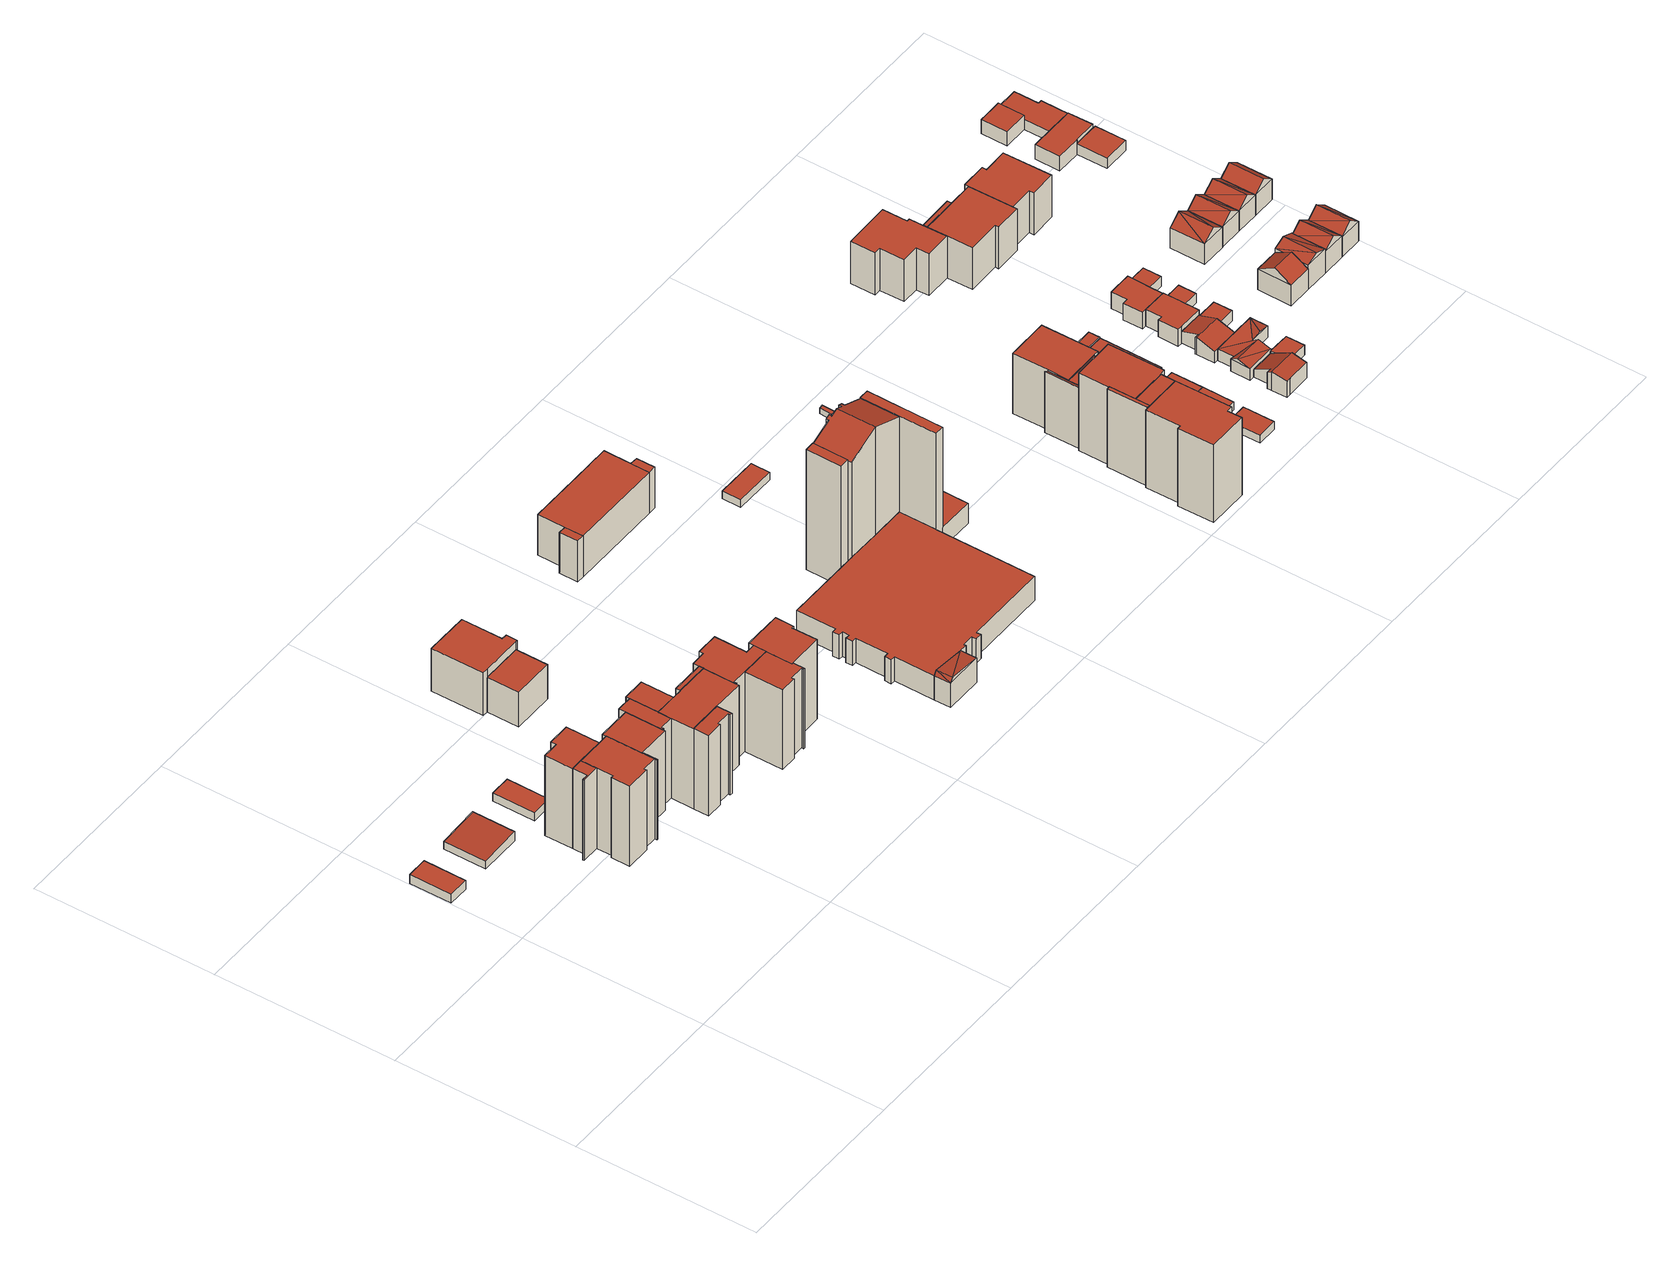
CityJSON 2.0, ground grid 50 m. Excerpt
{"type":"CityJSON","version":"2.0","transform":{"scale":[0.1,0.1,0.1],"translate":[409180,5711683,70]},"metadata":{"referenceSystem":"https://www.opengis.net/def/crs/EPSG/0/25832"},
"CityObjects":{
"building1":{"type":"Building","attributes":{"Gemeindeschluessel":"05978036","Geometrietyp2DReferenz":"3000","function":"31001_2460","roofType":"1000","measuredHeight":2.75},"geometry":[{"type":"MultiSurface","lod":"2","boundaries":[[[0,1,2,3]],[[1,4,5,2]],[[4,6,7,5]],[[6,0,3,7]],[[6,4,1,0]],[[3,2,5,7]]],"semantics":{"surfaces":[{"type":"WallSurface"},{"type":"RoofSurface"},{"type":"GroundSurface"}],"values":[0,0,0,0,1,2]}}]},
"building2":{"type":"Building","attributes":{"Gemeindeschluessel":"05978036","Geometrietyp2DReferenz":"3000","function":"31001_2460","roofType":"2100","measuredHeight":2.97},"geometry":[{"type":"MultiSurface","lod":"2","boundaries":[[[8,9,10,11]],[[9,12,13,10]],[[12,14,15,13]],[[14,8,11,15]],[[14,12,9,8]],[[11,10,13,15]]],"semantics":{"surfaces":[{"type":"WallSurface"},{"type":"RoofSurface"},{"type":"GroundSurface"}],"values":[0,0,0,0,1,2]}}]},
"building3":{"type":"Building","attributes":{"Gemeindeschluessel":"05978036","Geometrietyp2DReferenz":"3000","function":"31001_1000"},"children":["building3-1","building3-2","building3-3","building3-4"]},
"building3-1":{"type":"BuildingPart","attributes":{"roofType":"1000","measuredHeight":24.52},"parents":["building3"],"geometry":[{"type":"MultiSurface","lod":"2","boundaries":[[[16,17,18,19]],[[17,20,21,18]],[[20,22,23,21]],[[22,24,25,23]],[[26,16,19,27]],[[26,28,24,22,20,17,16]],[[19,18,21,23,25,29,27]],[[29,25,24,28]],[[27,29,28,26]]],"semantics":{"surfaces":[{"type":"WallSurface"},{"type":"RoofSurface"},{"type":"GroundSurface"},{"type":"ClosureSurface"}],"values":[0,0,0,0,0,1,2,3,3]}}]},
"building3-2":{"type":"BuildingPart","attributes":{"roofType":"1000","measuredHeight":24.54},"parents":["building3"],"geometry":[{"type":"MultiSurface","lod":"2","boundaries":[[[30,31,32,33]],[[31,34,35,32]],[[34,36,37,35]],[[36,38,39,37]],[[38,40,41,39]],[[42,43,44,45]],[[43,46,47,44]],[[46,30,33,47]],[[46,43,42,40,38,36,34,31,30]],[[33,32,35,37,39,41,45,44,47]],[[45,41,40,42]]],"semantics":{"surfaces":[{"type":"WallSurface"},{"type":"RoofSurface"},{"type":"GroundSurface"},{"type":"ClosureSurface"}],"values":[0,0,0,0,0,0,0,0,1,2,3]}}]},
"building3-3":{"type":"BuildingPart","attributes":{"roofType":"1000","measuredHeight":24.57},"parents":["building3"],"geometry":[{"type":"MultiSurface","lod":"2","boundaries":[[[48,49,50,51]],[[49,52,53,50]],[[54,55,42,45,25,24]],[[56,57,58,41,40]],[[57,59,60,58]],[[59,61,62,60]],[[61,48,51,62]],[[61,59,57,56,55,54,63,52,49,48]],[[51,50,53,29,25,45,41,58,60,62]],[[29,53,52,63,28]],[[24,28,63,54]],[[25,29,28,24]],[[40,42,55,56]],[[40,41,45,42]]],"semantics":{"surfaces":[{"type":"WallSurface"},{"type":"RoofSurface"},{"type":"GroundSurface"},{"type":"ClosureSurface"}],"values":[0,0,0,0,0,0,0,1,2,3,0,3,0,3]}}]},
"building3-4":{"type":"BuildingPart","attributes":{"roofType":"1000","measuredHeight":24.57},"parents":["building3"],"geometry":[{"type":"MultiSurface","lod":"2","boundaries":[[[64,65,66,67]],[[65,68,69,66]],[[68,70,26,27,69]],[[64,67,53,52]],[[52,63,70,68,65,64]],[[67,66,69,27,29,53]],[[28,26,70,63]],[[27,26,28,29]],[[52,53,29,28,63]]],"semantics":{"surfaces":[{"type":"WallSurface"},{"type":"RoofSurface"},{"type":"GroundSurface"},{"type":"ClosureSurface"}],"values":[0,0,0,0,1,2,0,3,3]}}]},
"building4":{"type":"Building","attributes":{"Gemeindeschluessel":"05978036","Geometrietyp2DReferenz":"3000","function":"31001_2460","roofType":"1000","measuredHeight":2.43},"geometry":[{"type":"MultiSurface","lod":"2","boundaries":[[[71,72,73,74]],[[72,75,76,73]],[[75,77,78,76]],[[77,71,74,78]],[[77,75,72,71]],[[74,73,76,78]]],"semantics":{"surfaces":[{"type":"WallSurface"},{"type":"RoofSurface"},{"type":"GroundSurface"}],"values":[0,0,0,0,1,2]}}]},
"building5":{"type":"Building","attributes":{"Gemeindeschluessel":"05978036","Geometrietyp2DReferenz":"3000","function":"31001_1000"},"children":["building5-1","building5-2","building5-3","building5-4","building5-5"]},
"building5-1":{"type":"BuildingPart","attributes":{"roofType":"1000","measuredHeight":24.48},"parents":["building5"],"geometry":[{"type":"MultiSurface","lod":"2","boundaries":[[[79,80,81,82]],[[80,83,84,81]],[[85,86,87,88]],[[89,90,91,92]],[[93,79,82,94]],[[93,90,89,95,86,85,83,80,79]],[[82,81,84,88,87,96,92,91,94]],[[88,84,83,85]],[[96,87,86,95]],[[89,92,96,95]],[[94,91,90,93]]],"semantics":{"surfaces":[{"type":"WallSurface"},{"type":"RoofSurface"},{"type":"GroundSurface"},{"type":"ClosureSurface"}],"values":[0,0,0,0,0,1,2,3,3,3,3]}}]},
"building5-2":{"type":"BuildingPart","attributes":{"roofType":"1000","measuredHeight":24.54},"parents":["building5"],"geometry":[{"type":"MultiSurface","lod":"2","boundaries":[[[97,98,99,100]],[[98,101,85,88,99]],[[102,103,104,84,83]],[[102,101,98,97,105,106,107,103]],[[104,108,109,110,100,99,88,84]],[[103,107,108,104]],[[107,106,109,108]],[[106,105,110,109]],[[105,97,100,110]],[[83,85,101,102]],[[83,84,88,85]]],"semantics":{"surfaces":[{"type":"WallSurface"},{"type":"RoofSurface"},{"type":"GroundSurface"},{"type":"ClosureSurface"}],"values":[0,0,0,1,2,0,0,0,0,0,3]}}]},
"building5-3":{"type":"BuildingPart","attributes":{"roofType":"1000","measuredHeight":24.5},"parents":["building5"],"geometry":[{"type":"MultiSurface","lod":"2","boundaries":[[[111,112,87,86]],[[111,113,114,112]],[[113,30,33,114]],[[30,46,47,33]],[[46,115,116,47]],[[115,117,118,116]],[[115,46,30,113,111,86,117]],[[118,96,87,112,114,33,47,116]],[[95,117,86]],[[86,87,96,95]],[[96,118,117,95]]],"semantics":{"surfaces":[{"type":"WallSurface"},{"type":"RoofSurface"},{"type":"GroundSurface"},{"type":"ClosureSurface"}],"values":[0,0,0,0,0,0,1,2,0,3,3]}}]},
"building5-4":{"type":"BuildingPart","attributes":{"roofType":"1000","measuredHeight":24.6},"parents":["building5"],"geometry":[{"type":"MultiSurface","lod":"2","boundaries":[[[119,120,121,91,90]],[[120,122,123,121]],[[122,124,93,94,123]],[[124,122,120,119]],[[91,121,123,94]],[[90,93,124,119]],[[90,91,94,93]]],"semantics":{"surfaces":[{"type":"WallSurface"},{"type":"RoofSurface"},{"type":"GroundSurface"},{"type":"ClosureSurface"}],"values":[0,0,0,1,2,0,3]}}]},
"building5-5":{"type":"BuildingPart","attributes":{"roofType":"1000","measuredHeight":24.48},"parents":["building5"],"geometry":[{"type":"MultiSurface","lod":"2","boundaries":[[[125,126,127,128]],[[126,89,92,127]],[[117,125,128,118]],[[117,95,89,126,125]],[[128,127,92,96,118]],[[89,95,96,92]],[[96,95,117,118]]],"semantics":{"surfaces":[{"type":"WallSurface"},{"type":"RoofSurface"},{"type":"GroundSurface"},{"type":"ClosureSurface"}],"values":[0,0,0,1,2,3,3]}}]},
"building6":{"type":"Building","attributes":{"Gemeindeschluessel":"05978036","Geometrietyp2DReferenz":"3000","function":"31001_1000"},"children":["building6-1","building6-2"]},
"building6-1":{"type":"BuildingPart","attributes":{"roofType":"1000","measuredHeight":10.69},"parents":["building6"],"geometry":[{"type":"MultiSurface","lod":"2","boundaries":[[[129,130,131,132]],[[130,133,134,131]],[[133,135,136,134]],[[135,133,130,129]],[[132,131,134,136]],[[132,136,135,129]]],"semantics":{"surfaces":[{"type":"WallSurface"},{"type":"RoofSurface"},{"type":"GroundSurface"},{"type":"ClosureSurface"}],"values":[0,0,0,1,2,3]}}]},
"building6-2":{"type":"BuildingPart","attributes":{"roofType":"1000","measuredHeight":13.15},"parents":["building6"],"geometry":[{"type":"MultiSurface","lod":"2","boundaries":[[[137,138,139,140]],[[138,141,142,139]],[[141,143,144,142]],[[143,145,129,132,144]],[[145,129,132,129]],[[146,147,148,136,135]],[[147,149,150,148]],[[149,137,140,150]],[[149,147,146,145,143,141,138,137]],[[140,139,142,144,132,136,148,150]],[[135,129,145,146]],[[135,136,132,129]]],"semantics":{"surfaces":[{"type":"WallSurface"},{"type":"RoofSurface"},{"type":"GroundSurface"},{"type":"ClosureSurface"}],"values":[0,0,0,0,0,0,0,0,1,2,0,3]}}]},
"building7":{"type":"Building","attributes":{"Gemeindeschluessel":"05978036","Geometrietyp2DReferenz":"3000","function":"31001_1000"},"children":["building7-1","building7-2","building7-3"]},
"building7-1":{"type":"BuildingPart","attributes":{"roofType":"1000","measuredHeight":24.44},"parents":["building7"],"geometry":[{"type":"MultiSurface","lod":"2","boundaries":[[[151,152,153,154]],[[152,155,156,153]],[[155,79,157,156]],[[79,158,159,157]],[[158,160,161,159]],[[160,162,163,161]],[[162,164,165,163]],[[164,166,167,165]],[[166,168,169,167]],[[168,170,171,169]],[[170,168,166,164,162,160,158,79,155,152,151,172]],[[173,154,153,156,157,159,161,163,165,167,169,171]],[[172,151,154,173]],[[173,171,170,172]]],"semantics":{"surfaces":[{"type":"WallSurface"},{"type":"RoofSurface"},{"type":"GroundSurface"},{"type":"ClosureSurface"}],"values":[0,0,0,0,0,0,0,0,0,0,1,2,3,3]}}]},
"building7-2":{"type":"BuildingPart","attributes":{"roofType":"1000","measuredHeight":24.48},"parents":["building7"],"geometry":[{"type":"MultiSurface","lod":"2","boundaries":[[[174,175,176,177]],[[175,178,179,176]],[[178,180,181,179]],[[180,182,183,181]],[[184,185,171,170]],[[184,174,177,185]],[[184,170,186,182,180,178,175,174]],[[177,176,179,181,183,187,173,171,185]],[[186,187,183,182]],[[172,186,170]],[[170,171,173,172]],[[173,187,186,172]]],"semantics":{"surfaces":[{"type":"WallSurface"},{"type":"RoofSurface"},{"type":"GroundSurface"},{"type":"ClosureSurface"}],"values":[0,0,0,0,0,0,1,2,3,0,3,3]}}]},
"building7-3":{"type":"BuildingPart","attributes":{"roofType":"1000","measuredHeight":24.44},"parents":["building7"],"geometry":[{"type":"MultiSurface","lod":"2","boundaries":[[[188,151,154,189]],[[182,190,191,183]],[[190,192,193,191]],[[192,194,195,193]],[[194,196,197,195]],[[196,198,199,197]],[[198,188,189,199]],[[198,196,194,192,190,182,186,172,151,188]],[[189,154,173,187,183,191,193,195,197,199]],[[151,172,173,154]],[[173,172,186,187]],[[183,187,186,182]]],"semantics":{"surfaces":[{"type":"WallSurface"},{"type":"RoofSurface"},{"type":"GroundSurface"},{"type":"ClosureSurface"}],"values":[0,0,0,0,0,0,0,1,2,3,3,3]}}]},
"building8":{"type":"Building","attributes":{"Gemeindeschluessel":"05978036","Geometrietyp2DReferenz":"3000","function":"31001_1000"},"children":["building8-1","building8-2","building8-3","building8-4"]},
"building8-1":{"type":"BuildingPart","attributes":{"roofType":"1000","measuredHeight":3.67},"parents":["building8"],"geometry":[{"type":"MultiSurface","lod":"2","boundaries":[[[200,201,202,203]],[[204,205,206,207]],[[205,208,209,206]],[[208,210,211,209]],[[210,212,213,211]],[[212,200,203,213]],[[212,210,208,205,204,201,200]],[[203,202,207,206,209,211,213]],[[207,202,201,204]]],"semantics":{"surfaces":[{"type":"WallSurface"},{"type":"RoofSurface"},{"type":"GroundSurface"},{"type":"ClosureSurface"}],"values":[0,0,0,0,0,0,1,2,3]}}]},
"building8-2":{"type":"BuildingPart","attributes":{"roofType":"1000","measuredHeight":12.48},"parents":["building8"],"geometry":[{"type":"MultiSurface","lod":"2","boundaries":[[[214,215,216,217]],[[215,218,219,216]],[[218,220,221,219]],[[220,218,215,214]],[[217,216,219,221]],[[217,221,220,214]]],"semantics":{"surfaces":[{"type":"WallSurface"},{"type":"RoofSurface"},{"type":"GroundSurface"},{"type":"ClosureSurface"}],"values":[0,0,0,1,2,3]}}]},
"building8-3":{"type":"BuildingPart","attributes":{"roofType":"1000","measuredHeight":12.49},"parents":["building8"],"geometry":[{"type":"MultiSurface","lod":"2","boundaries":[[[222,223,224,225]],[[226,227,228,229]],[[227,222,225,228]],[[227,226,223,222]],[[225,224,229,228]],[[229,224,223,226]]],"semantics":{"surfaces":[{"type":"WallSurface"},{"type":"RoofSurface"},{"type":"GroundSurface"},{"type":"ClosureSurface"}],"values":[0,0,0,1,2,3]}}]},
"building8-4":{"type":"BuildingPart","attributes":{"roofType":"1000","measuredHeight":12.52},"parents":["building8"],"geometry":[{"type":"MultiSurface","lod":"2","boundaries":[[[230,214,217,202,201]],[[226,229,221,220]],[[231,232,224,223]],[[231,233,234,232]],[[233,235,207,234]],[[235,204,207]],[[235,233,231,223,226,220,214,230]],[[202,217,221,229,224,232,234,207]],[[220,221,217,214]],[[223,224,229,226]],[[201,204,235,230]],[[201,202,207,204]]],"semantics":{"surfaces":[{"type":"WallSurface"},{"type":"RoofSurface"},{"type":"GroundSurface"},{"type":"ClosureSurface"}],"values":[0,0,0,0,0,0,1,2,3,3,0,3]}}]},
"building9":{"type":"Building","attributes":{"Gemeindeschluessel":"05978036","Geometrietyp2DReferenz":"3000","function":"31001_1100"},"children":["building9-1","building9-2","building9-3","building9-4","building9-5","building9-6"]},
"building9-1":{"type":"BuildingPart","attributes":{"roofType":"1000","measuredHeight":7.45},"parents":["building9"],"geometry":[{"type":"MultiSurface","lod":"2","boundaries":[[[236,237,238,239]],[[237,240,241,238]],[[240,242,243,241]],[[242,244,245,243]],[[246,247,248,249]],[[247,250,251,248]],[[250,252,253,251]],[[252,254,255,253]],[[254,256,257,255]],[[256,258,259,257]],[[258,260,261,259]],[[260,262,263,261]],[[262,264,265,263]],[[264,266,267,265]],[[266,268,269,267]],[[268,270,271,269]],[[270,272,273,271]],[[272,274,275,273]],[[276,277,278,279]],[[277,280,281,278]],[[280,282,283,281]],[[282,236,239,283]],[[282,280,277,276,284,285,274,272,270,268,266,264,262,260,258,256,254,252,250,247,246,244,242,240,237,236]],[[239,238,241,243,245,249,248,251,253,255,257,259,261,263,265,267,269,271,273,275,286,287,279,278,281,283]],[[249,245,244,246]],[[287,286,285,284]],[[286,275,274,285]],[[279,287,284,276]]],"semantics":{"surfaces":[{"type":"WallSurface"},{"type":"RoofSurface"},{"type":"GroundSurface"},{"type":"ClosureSurface"}],"values":[0,0,0,0,0,0,0,0,0,0,0,0,0,0,0,0,0,0,0,0,0,0,1,2,3,3,3,3]}}]},
"building9-2":{"type":"BuildingPart","attributes":{"roofType":"1000","measuredHeight":36.98},"parents":["building9"],"geometry":[{"type":"MultiSurface","lod":"2","boundaries":[[[288,289,290,291,292]],[[289,293,294,290]],[[293,295,296,297,294]],[[295,293,289,288]],[[291,290,294,297]],[[292,296,295,288]],[[292,291,297,296]]],"semantics":{"surfaces":[{"type":"WallSurface"},{"type":"RoofSurface"},{"type":"GroundSurface"},{"type":"ClosureSurface"}],"values":[0,0,0,1,2,0,3]}}]},
"building9-3":{"type":"BuildingPart","attributes":{"roofType":"3100","measuredHeight":8.61},"parents":["building9"],"geometry":[{"type":"MultiSurface","lod":"2","boundaries":[[[298,299,300,301]],[[299,246,249,300]],[[298,301,245,244]],[[244,302,298]],[[302,244,303]],[[246,299,303]],[[303,299,302]],[[298,302,299]],[[303,244,246]],[[301,300,249,245]],[[244,245,249,246]]],"semantics":{"surfaces":[{"type":"WallSurface"},{"type":"RoofSurface"},{"type":"GroundSurface"},{"type":"ClosureSurface"}],"values":[0,0,0,1,1,1,1,0,0,2,3]}}]},
"building9-4":{"type":"BuildingPart","attributes":{"roofType":"1000","measuredHeight":6.23},"parents":["building9"],"geometry":[{"type":"MultiSurface","lod":"2","boundaries":[[[304,305,306,307]],[[305,308,309,306]],[[308,310,311,309]],[[310,308,305,304]],[[307,306,309,311]],[[307,311,310,304]]],"semantics":{"surfaces":[{"type":"WallSurface"},{"type":"RoofSurface"},{"type":"GroundSurface"},{"type":"ClosureSurface"}],"values":[0,0,0,1,2,3]}}]},
"building9-5":{"type":"BuildingPart","attributes":{"roofType":"3100","measuredHeight":40.51},"parents":["building9"],"geometry":[{"type":"MultiSurface","lod":"2","boundaries":[[[296,312,313,297]],[[312,314,315,313]],[[314,316,317,315]],[[316,318,319,317]],[[318,320,321,319]],[[320,322,323,321]],[[322,324,325,323]],[[324,326,327,325]],[[326,328,329,327]],[[328,330,331,329]],[[332,292,291,275,274]],[[333,334,330,328,326,324,322,320]],[[320,318,316,314,312,296,292,332,333]],[[297,313,315,317,319,321,323,325,327,329,331,287,286,275,291]],[[331,330,334,284,287]],[[285,284,334,333]],[[286,287,284,285]],[[332,274,285,333]],[[286,285,274,275]],[[297,291,292,296]]],"semantics":{"surfaces":[{"type":"WallSurface"},{"type":"RoofSurface"},{"type":"GroundSurface"},{"type":"ClosureSurface"}],"values":[0,0,0,0,0,0,0,0,0,0,0,1,1,2,3,0,3,0,3,3]}}]},
"building9-6":{"type":"BuildingPart","attributes":{"roofType":"1000","measuredHeight":36.94},"parents":["building9"],"geometry":[{"type":"MultiSurface","lod":"2","boundaries":[[[335,336,276,279,311,310]],[[337,338,339,331,330]],[[338,340,304,307,339]],[[338,337,336,335,340]],[[307,311,279,287,331,339]],[[310,304,340,335]],[[310,311,307,304]],[[284,276,336,337,330,334]],[[287,279,276,284]],[[330,331,287,284,334]]],"semantics":{"surfaces":[{"type":"WallSurface"},{"type":"RoofSurface"},{"type":"GroundSurface"},{"type":"ClosureSurface"}],"values":[0,0,0,1,2,0,3,0,3,3]}}]},
"building10":{"type":"Building","attributes":{"Gemeindeschluessel":"05978036","Geometrietyp2DReferenz":"3000","function":"31001_1310","roofType":"1000","measuredHeight":2.38},"geometry":[{"type":"MultiSurface","lod":"2","boundaries":[[[341,342,343,344]],[[342,345,346,343]],[[345,347,348,346]],[[347,341,344,348]],[[347,345,342,341]],[[344,343,346,348]]],"semantics":{"surfaces":[{"type":"WallSurface"},{"type":"RoofSurface"},{"type":"GroundSurface"}],"values":[0,0,0,0,1,2]}}]},
"building11":{"type":"Building","attributes":{"Gemeindeschluessel":"05978036","Geometrietyp2DReferenz":"3000","function":"31001_2500","roofType":"1000","measuredHeight":1.79},"geometry":[{"type":"MultiSurface","lod":"2","boundaries":[[[349,350,351,352]],[[350,353,354,351]],[[353,355,356,354]],[[355,349,352,356]],[[355,353,350,349]],[[352,351,354,356]]],"semantics":{"surfaces":[{"type":"WallSurface"},{"type":"RoofSurface"},{"type":"GroundSurface"}],"values":[0,0,0,0,1,2]}}]},
"building12":{"type":"Building","attributes":{"Gemeindeschluessel":"05978036","Geometrietyp2DReferenz":"3000","function":"31001_1000","roofType":"1000","measuredHeight":23.81},"geometry":[{"type":"MultiSurface","lod":"2","boundaries":[[[357,358,359,360]],[[358,361,362,359]],[[361,363,364,362]],[[363,365,366,364]],[[365,367,368,366]],[[367,369,370,368]],[[369,371,372,370]],[[371,373,374,372]],[[373,357,360,374]],[[373,371,369,367,365,363,361,358,357]],[[360,359,362,364,366,368,370,372,374]]],"semantics":{"surfaces":[{"type":"WallSurface"},{"type":"RoofSurface"},{"type":"GroundSurface"}],"values":[0,0,0,0,0,0,0,0,0,1,2]}}]},
"building13":{"type":"Building","attributes":{"Gemeindeschluessel":"05978036","Geometrietyp2DReferenz":"3000","function":"31001_1000"},"children":["building13-1","building13-2","building13-3"]},
"building13-1":{"type":"BuildingPart","attributes":{"roofType":"1000","measuredHeight":23.76},"parents":["building13"],"geometry":[{"type":"MultiSurface","lod":"2","boundaries":[[[375,376,377,378]],[[376,379,380,377]],[[379,381,382,380]],[[381,383,384,385,382]],[[386,375,378,387]],[[386,388,383,381,379,376,375]],[[378,377,380,382,385,389,387]],[[390,384,383,388]],[[390,389,385,384]],[[387,389,390,388,386]]],"semantics":{"surfaces":[{"type":"WallSurface"},{"type":"RoofSurface"},{"type":"GroundSurface"},{"type":"ClosureSurface"}],"values":[0,0,0,0,0,1,2,0,3,3]}}]},
"building13-2":{"type":"BuildingPart","attributes":{"roofType":"1000","measuredHeight":23.91},"parents":["building13"],"geometry":[{"type":"MultiSurface","lod":"2","boundaries":[[[391,392,393,374]],[[392,394,386,387,393]],[[395,391,374,396,397]],[[395,394,392,391]],[[374,393,387,389,396]],[[397,390,388,386,394,395]],[[389,387,386,388,390]],[[397,396,389,390]]],"semantics":{"surfaces":[{"type":"WallSurface"},{"type":"RoofSurface"},{"type":"GroundSurface"},{"type":"ClosureSurface"}],"values":[0,0,0,1,2,0,3,3]}}]},
"building13-3":{"type":"BuildingPart","attributes":{"roofType":"1000","measuredHeight":23.64},"parents":["building13"],"geometry":[{"type":"MultiSurface","lod":"2","boundaries":[[[384,398,360,385]],[[398,397,396,360]],[[390,397,398,384]],[[385,360,396,389]],[[396,397,390,389]],[[385,389,390,384]]],"semantics":{"surfaces":[{"type":"WallSurface"},{"type":"RoofSurface"},{"type":"GroundSurface"},{"type":"ClosureSurface"}],"values":[0,0,1,2,3,3]}}]},
"building14":{"type":"Building","attributes":{"Gemeindeschluessel":"05978036","Geometrietyp2DReferenz":"3000","function":"31001_1000"},"children":["building14-1","building14-2","building14-3"]},
"building14-1":{"type":"BuildingPart","attributes":{"roofType":"2100","measuredHeight":18.6},"parents":["building14"],"geometry":[{"type":"MultiSurface","lod":"2","boundaries":[[[399,400,401,402]],[[403,404,377,405]],[[404,399,402,377]],[[404,403,406,400,399]],[[402,401,407,405,377]],[[405,407,406,403]],[[407,401,400,406]]],"semantics":{"surfaces":[{"type":"WallSurface"},{"type":"RoofSurface"},{"type":"GroundSurface"},{"type":"ClosureSurface"}],"values":[0,0,0,1,2,3,3]}}]},
"building14-2":{"type":"BuildingPart","attributes":{"roofType":"1000","measuredHeight":18.15},"parents":["building14"],"geometry":[{"type":"MultiSurface","lod":"2","boundaries":[[[408,409,380,410]],[[409,411,403,405,380]],[[412,411,409,408]],[[410,380,405,407]],[[406,403,411,412]],[[407,405,403,406]],[[410,407,406,412,408]]],"semantics":{"surfaces":[{"type":"WallSurface"},{"type":"RoofSurface"},{"type":"GroundSurface"},{"type":"ClosureSurface"}],"values":[0,0,1,2,0,3,3]}}]},
"building14-3":{"type":"BuildingPart","attributes":{"roofType":"1000","measuredHeight":18.32},"parents":["building14"],"geometry":[{"type":"MultiSurface","lod":"2","boundaries":[[[413,414,415,416]],[[414,417,418,415]],[[417,419,408,410,418]],[[420,413,416,401,400]],[[420,421,419,417,414,413]],[[416,415,418,410,407,401]],[[412,408,419,421]],[[412,406,407,410,408]],[[400,406,412,421,420]],[[407,406,400,401]]],"semantics":{"surfaces":[{"type":"WallSurface"},{"type":"RoofSurface"},{"type":"GroundSurface"},{"type":"ClosureSurface"}],"values":[0,0,0,0,1,2,0,3,0,3]}}]},
"building15":{"type":"Building","attributes":{"Gemeindeschluessel":"05978036","Geometrietyp2DReferenz":"3000","function":"31001_2460","roofType":"1000","measuredHeight":2.43},"geometry":[{"type":"MultiSurface","lod":"2","boundaries":[[[422,423,424,425]],[[423,426,427,424]],[[426,428,429,427]],[[428,422,425,429]],[[428,426,423,422]],[[425,424,427,429]]],"semantics":{"surfaces":[{"type":"WallSurface"},{"type":"RoofSurface"},{"type":"GroundSurface"}],"values":[0,0,0,0,1,2]}}]},
"building16":{"type":"Building","attributes":{"Gemeindeschluessel":"05978036","Geometrietyp2DReferenz":"3000","function":"31001_2460","roofType":"1000","measuredHeight":2.46},"geometry":[{"type":"MultiSurface","lod":"2","boundaries":[[[430,431,432,433]],[[431,434,435,432]],[[434,436,437,435]],[[436,430,433,437]],[[436,434,431,430]],[[433,432,435,437]]],"semantics":{"surfaces":[{"type":"WallSurface"},{"type":"RoofSurface"},{"type":"GroundSurface"}],"values":[0,0,0,0,1,2]}}]},
"building17":{"type":"Building","attributes":{"Gemeindeschluessel":"05978036","Geometrietyp2DReferenz":"3000","function":"31001_2460","roofType":"1000","measuredHeight":2.44},"geometry":[{"type":"MultiSurface","lod":"2","boundaries":[[[438,439,440,433]],[[439,441,442,440]],[[441,443,432,442]],[[443,438,433,432]],[[443,441,439,438]],[[433,440,442,432]]],"semantics":{"surfaces":[{"type":"WallSurface"},{"type":"RoofSurface"},{"type":"GroundSurface"}],"values":[0,0,0,0,1,2]}}]},
"building18":{"type":"Building","attributes":{"Gemeindeschluessel":"05978036","Geometrietyp2DReferenz":"3000","function":"31001_2460","roofType":"1000","measuredHeight":2.44},"geometry":[{"type":"MultiSurface","lod":"2","boundaries":[[[444,445,446,447]],[[445,448,449,446]],[[448,450,451,449]],[[450,444,447,451]],[[450,448,445,444]],[[447,446,449,451]]],"semantics":{"surfaces":[{"type":"WallSurface"},{"type":"RoofSurface"},{"type":"GroundSurface"}],"values":[0,0,0,0,1,2]}}]},
"building19":{"type":"Building","attributes":{"Gemeindeschluessel":"05978036","Geometrietyp2DReferenz":"3000","function":"31001_2460","roofType":"1000","measuredHeight":2.44},"geometry":[{"type":"MultiSurface","lod":"2","boundaries":[[[444,452,453,447]],[[452,454,455,453]],[[454,445,446,455]],[[445,444,447,446]],[[445,454,452,444]],[[447,453,455,446]]],"semantics":{"surfaces":[{"type":"WallSurface"},{"type":"RoofSurface"},{"type":"GroundSurface"}],"values":[0,0,0,0,1,2]}}]},
"building20":{"type":"Building","attributes":{"Gemeindeschluessel":"05978036","Geometrietyp2DReferenz":"3000","function":"31001_2500","roofType":"1000","measuredHeight":2.69},"geometry":[{"type":"MultiSurface","lod":"2","boundaries":[[[456,457,458,459]],[[457,460,461,458]],[[460,462,463,461]],[[462,456,459,463]],[[462,460,457,456]],[[459,458,461,463]]],"semantics":{"surfaces":[{"type":"WallSurface"},{"type":"RoofSurface"},{"type":"GroundSurface"}],"values":[0,0,0,0,1,2]}}]},
"building21":{"type":"Building","attributes":{"Gemeindeschluessel":"05978036","Geometrietyp2DReferenz":"3000","function":"31001_1000"},"children":["building21-1","building21-2"]},
"building21-1":{"type":"BuildingPart","attributes":{"roofType":"3100","measuredHeight":5.69},"parents":["building21"],"geometry":[{"type":"MultiSurface","lod":"2","boundaries":[[[464,465,466,467]],[[465,468,469,466]],[[468,470,471,469]],[[470,472,473,471]],[[472,474,475,473]],[[476,477,478,479,480]],[[477,481,482,478]],[[481,483,484,482]],[[483,464,467,484]],[[477,476,485,474,472,470,468,465]],[[465,464,483,481,477]],[[467,466,469,471,473,475,479,478,482,484]],[[480,485,476]],[[479,475,474,485,480]]],"semantics":{"surfaces":[{"type":"WallSurface"},{"type":"RoofSurface"},{"type":"GroundSurface"},{"type":"ClosureSurface"}],"values":[0,0,0,0,0,0,0,0,0,1,1,2,0,3]}}]},
"building21-2":{"type":"BuildingPart","attributes":{"roofType":"1000","measuredHeight":3.1},"parents":["building21"],"geometry":[{"type":"MultiSurface","lod":"2","boundaries":[[[486,487,488,475,474]],[[487,489,490,488]],[[489,491,492,490]],[[491,480,479,492]],[[480,491,489,487,486,485]],[[475,488,490,492,479]],[[474,485,486]],[[475,479,480,485,474]]],"semantics":{"surfaces":[{"type":"WallSurface"},{"type":"RoofSurface"},{"type":"GroundSurface"},{"type":"ClosureSurface"}],"values":[0,0,0,0,1,2,0,3]}}]},
"building22":{"type":"Building","attributes":{"Gemeindeschluessel":"05978036","Geometrietyp2DReferenz":"3000","function":"31001_1000","roofType":"1000","measuredHeight":12.8},"geometry":[{"type":"MultiSurface","lod":"2","boundaries":[[[493,494,495,496]],[[494,497,498,495]],[[497,499,500,498]],[[499,501,502,500]],[[501,503,504,502]],[[503,505,506,504]],[[505,507,508,506]],[[507,509,510,508]],[[509,511,512,510]],[[511,513,514,512]],[[513,515,516,514]],[[515,493,496,516]],[[515,513,511,509,507,505,503,501,499,497,494,493]],[[496,495,498,500,502,504,506,508,510,512,514,516]]],"semantics":{"surfaces":[{"type":"WallSurface"},{"type":"RoofSurface"},{"type":"GroundSurface"}],"values":[0,0,0,0,0,0,0,0,0,0,0,0,1,2]}}]},
"building23":{"type":"Building","attributes":{"Gemeindeschluessel":"05978036","Geometrietyp2DReferenz":"3000","function":"31001_1000","roofType":"5000","measuredHeight":4.71},"geometry":[{"type":"MultiSurface","lod":"2","boundaries":[[[517,518,519,520]],[[518,521,522,519]],[[521,523,524,522]],[[523,525,526,524]],[[525,527,528,526]],[[527,529,530,528]],[[529,531,532,530]],[[531,517,520,532]],[[525,533,527]],[[525,529,533]],[[523,529,525]],[[523,534,529]],[[521,534,523]],[[518,534,521]],[[534,518,535]],[[535,531,534]],[[531,535,517]],[[518,517,535]],[[529,527,533]],[[531,529,534]],[[520,519,522,524,526,528,530,532]]],"semantics":{"surfaces":[{"type":"WallSurface"},{"type":"RoofSurface"},{"type":"GroundSurface"}],"values":[0,0,0,0,0,0,0,0,1,1,1,1,1,1,1,1,1,0,0,0,2]}}]},
"building24":{"type":"Building","attributes":{"Gemeindeschluessel":"05978036","Geometrietyp2DReferenz":"3000","function":"31001_1000"},"children":["building24-1","building24-2"]},
"building24-1":{"type":"BuildingPart","attributes":{"roofType":"3100","measuredHeight":5.26},"parents":["building24"],"geometry":[{"type":"MultiSurface","lod":"2","boundaries":[[[523,536,537,538]],[[536,539,540,537]],[[539,541,542,540]],[[541,543,544,542]],[[543,545,546,544]],[[545,547,548,549,546]],[[550,551,552,553,554]],[[551,555,556,552]],[[555,523,538,556]],[[550,547,545,543,541,539]],[[539,536,523,555,551,550]],[[538,537,540,542,544,546,549,553,552,556]],[[554,548,547,550]],[[553,549,548,554]]],"semantics":{"surfaces":[{"type":"WallSurface"},{"type":"RoofSurface"},{"type":"GroundSurface"},{"type":"ClosureSurface"}],"values":[0,0,0,0,0,0,0,0,0,1,1,2,0,3]}}]},
"building24-2":{"type":"BuildingPart","attributes":{"roofType":"1000","measuredHeight":3.1},"parents":["building24"],"geometry":[{"type":"MultiSurface","lod":"2","boundaries":[[[548,557,558,549]],[[557,559,560,558]],[[559,561,562,560]],[[561,563,552,562]],[[563,561,559,557,548,554]],[[549,558,560,562,552,553]],[[553,552,563,554]],[[549,553,554,548]]],"semantics":{"surfaces":[{"type":"WallSurface"},{"type":"RoofSurface"},{"type":"GroundSurface"},{"type":"ClosureSurface"}],"values":[0,0,0,0,1,2,0,3]}}]},
"building25":{"type":"Building","attributes":{"Gemeindeschluessel":"05978036","Geometrietyp2DReferenz":"3000","function":"31001_1000"},"children":["building25-1","building25-2"]},
"building25-1":{"type":"BuildingPart","attributes":{"roofType":"1000","measuredHeight":5.06},"parents":["building25"],"geometry":[{"type":"MultiSurface","lod":"2","boundaries":[[[564,565,566]],[[564,567,568,565]],[[567,569,570,568]],[[569,571,572,570]],[[571,573,574,572]],[[573,575,576,574]],[[575,577,578,576]],[[577,579,580,581,578]],[[579,577,575,573,571,569,567,564]],[[565,568,570,572,574,576,578,581]],[[566,580,579,564]],[[566,565,581,580]]],"semantics":{"surfaces":[{"type":"WallSurface"},{"type":"RoofSurface"},{"type":"GroundSurface"},{"type":"ClosureSurface"}],"values":[0,0,0,0,0,0,0,0,1,2,0,3]}}]},
"building25-2":{"type":"BuildingPart","attributes":{"roofType":"1000","measuredHeight":3.04},"parents":["building25"],"geometry":[{"type":"MultiSurface","lod":"2","boundaries":[[[582,583,584,585]],[[583,566,565,584]],[[580,582,585,581]],[[580,566,583,582]],[[585,584,565,581]],[[581,565,566,580]]],"semantics":{"surfaces":[{"type":"WallSurface"},{"type":"RoofSurface"},{"type":"GroundSurface"},{"type":"ClosureSurface"}],"values":[0,0,0,1,2,3]}}]},
"building26":{"type":"Building","attributes":{"Gemeindeschluessel":"05978036","Geometrietyp2DReferenz":"3000","function":"31001_1000"},"children":["building26-1","building26-2"]},
"building26-1":{"type":"BuildingPart","attributes":{"roofType":"1000","measuredHeight":3.07},"parents":["building26"],"geometry":[{"type":"MultiSurface","lod":"2","boundaries":[[[586,587,588,589]],[[587,590,591,588]],[[590,592,593,591]],[[592,590,587,586]],[[589,588,591,593]],[[589,593,592,586]]],"semantics":{"surfaces":[{"type":"WallSurface"},{"type":"RoofSurface"},{"type":"GroundSurface"},{"type":"ClosureSurface"}],"values":[0,0,0,1,2,3]}}]},
"building26-2":{"type":"BuildingPart","attributes":{"roofType":"1000","measuredHeight":5.07},"parents":["building26"],"geometry":[{"type":"MultiSurface","lod":"2","boundaries":[[[594,595,596,593,592]],[[595,597,598,596]],[[597,599,600,598]],[[599,601,602,600]],[[601,603,604,602]],[[603,605,606,604]],[[605,607,586,589,606]],[[605,603,601,599,597,595,594,607]],[[589,593,596,598,600,602,604,606]],[[592,586,607,594]],[[592,593,589,586]]],"semantics":{"surfaces":[{"type":"WallSurface"},{"type":"RoofSurface"},{"type":"GroundSurface"},{"type":"ClosureSurface"}],"values":[0,0,0,0,0,0,0,1,2,0,3]}}]},
"building27":{"type":"Building","attributes":{"Gemeindeschluessel":"05978036","Geometrietyp2DReferenz":"3000","function":"31001_1000"},"children":["building27-1","building27-2"]},
"building27-1":{"type":"BuildingPart","attributes":{"roofType":"1000","measuredHeight":12.96},"parents":["building27"],"geometry":[{"type":"MultiSurface","lod":"2","boundaries":[[[608,609,610,514]],[[609,611,612,613,610]],[[614,608,514,615,616]],[[614,611,609,608]],[[514,610,613,615]],[[616,612,611,614]],[[616,615,613,612]]],"semantics":{"surfaces":[{"type":"WallSurface"},{"type":"RoofSurface"},{"type":"GroundSurface"},{"type":"ClosureSurface"}],"values":[0,0,0,1,2,0,3]}}]},
"building27-2":{"type":"BuildingPart","attributes":{"roofType":"1000","measuredHeight":12.85},"parents":["building27"],"geometry":[{"type":"MultiSurface","lod":"2","boundaries":[[[617,618,619,620]],[[618,621,622,619]],[[621,515,516,622]],[[515,616,615,516]],[[612,623,624,613]],[[623,625,626,624]],[[625,627,628,626]],[[627,617,620,628]],[[627,625,623,612,616,515,621,618,617]],[[620,619,622,516,615,613,624,626,628]],[[613,615,616,612]]],"semantics":{"surfaces":[{"type":"WallSurface"},{"type":"RoofSurface"},{"type":"GroundSurface"},{"type":"ClosureSurface"}],"values":[0,0,0,0,0,0,0,0,1,2,3]}}]},
"building28":{"type":"Building","attributes":{"Gemeindeschluessel":"05978036","Geometrietyp2DReferenz":"3000","function":"31001_1000","roofType":"3100","measuredHeight":9.01},"geometry":[{"type":"MultiSurface","lod":"2","boundaries":[[[629,630,631,632]],[[630,633,634,631]],[[633,635,636,634]],[[635,629,632,636]],[[633,630,637]],[[629,635,638]],[[630,629,638,637]],[[635,633,637,638]],[[632,631,634,636]]],"semantics":{"surfaces":[{"type":"WallSurface"},{"type":"RoofSurface"},{"type":"GroundSurface"}],"values":[0,0,0,0,0,0,1,1,2]}}]},
"building29":{"type":"Building","attributes":{"Gemeindeschluessel":"05978036","Geometrietyp2DReferenz":"3000","function":"31001_1000","roofType":"1000","measuredHeight":12.87},"geometry":[{"type":"MultiSurface","lod":"2","boundaries":[[[623,639,640,624]],[[639,641,642,640]],[[641,643,644,642]],[[643,645,646,644]],[[645,647,648,646]],[[647,649,650,648]],[[649,651,652,650]],[[651,625,626,652]],[[625,623,624,626]],[[625,651,649,647,645,643,641,639,623]],[[624,640,642,644,646,648,650,652,626]]],"semantics":{"surfaces":[{"type":"WallSurface"},{"type":"RoofSurface"},{"type":"GroundSurface"}],"values":[0,0,0,0,0,0,0,0,0,1,2]}}]},
"building30":{"type":"Building","attributes":{"Gemeindeschluessel":"05978036","Geometrietyp2DReferenz":"3000","function":"31001_1000","roofType":"3100","measuredHeight":8.72},"geometry":[{"type":"MultiSurface","lod":"2","boundaries":[[[653,654,655,656]],[[654,657,658,655]],[[657,659,660,658]],[[659,653,656,660]],[[657,654,661]],[[653,659,662]],[[654,662,661]],[[662,654,653]],[[661,659,657]],[[659,661,662]],[[656,655,658,660]]],"semantics":{"surfaces":[{"type":"WallSurface"},{"type":"RoofSurface"},{"type":"GroundSurface"}],"values":[0,0,0,0,0,0,1,1,1,1,2]}}]},
"building31":{"type":"Building","attributes":{"Gemeindeschluessel":"05978036","Geometrietyp2DReferenz":"3000","function":"31001_1000","roofType":"3100","measuredHeight":8.77},"geometry":[{"type":"MultiSurface","lod":"2","boundaries":[[[663,664,665,666]],[[664,667,668,665]],[[667,669,670,668]],[[669,663,666,670]],[[667,664,671]],[[663,669,672]],[[671,663,672]],[[663,671,664]],[[667,672,669]],[[672,667,671]],[[666,665,668,670]]],"semantics":{"surfaces":[{"type":"WallSurface"},{"type":"RoofSurface"},{"type":"GroundSurface"}],"values":[0,0,0,0,0,0,1,1,1,1,2]}}]},
"building32":{"type":"Building","attributes":{"Gemeindeschluessel":"05978036","Geometrietyp2DReferenz":"3000","function":"31001_1000","roofType":"3100","measuredHeight":8.92},"geometry":[{"type":"MultiSurface","lod":"2","boundaries":[[[673,674,658,660]],[[674,675,676,658]],[[675,677,678,676]],[[677,673,660,678]],[[675,674,679]],[[673,677,680]],[[674,680,679]],[[680,674,673]],[[679,677,675]],[[677,679,680]],[[660,658,676,678]]],"semantics":{"surfaces":[{"type":"WallSurface"},{"type":"RoofSurface"},{"type":"GroundSurface"}],"values":[0,0,0,0,0,0,1,1,1,1,2]}}]},
"building33":{"type":"Building","attributes":{"Gemeindeschluessel":"05978036","Geometrietyp2DReferenz":"3000","function":"31001_1000","roofType":"3100","measuredHeight":8.67},"geometry":[{"type":"MultiSurface","lod":"2","boundaries":[[[681,682,683,684]],[[682,685,686,683]],[[685,687,688,686]],[[687,681,684,688]],[[685,682,689]],[[681,687,690]],[[682,690,689]],[[690,682,681]],[[689,687,685]],[[687,689,690]],[[684,683,686,688]]],"semantics":{"surfaces":[{"type":"WallSurface"},{"type":"RoofSurface"},{"type":"GroundSurface"}],"values":[0,0,0,0,0,0,1,1,1,1,2]}}]},
"building34":{"type":"Building","attributes":{"Gemeindeschluessel":"05978036","Geometrietyp2DReferenz":"3000","function":"31001_1000","roofType":"3100","measuredHeight":8.71},"geometry":[{"type":"MultiSurface","lod":"2","boundaries":[[[691,692,693,694]],[[692,695,696,693]],[[695,697,698,696]],[[697,691,694,698]],[[695,692,699]],[[691,697,700]],[[692,700,699]],[[700,692,691]],[[699,697,695]],[[697,699,700]],[[694,693,696,698]]],"semantics":{"surfaces":[{"type":"WallSurface"},{"type":"RoofSurface"},{"type":"GroundSurface"}],"values":[0,0,0,0,0,0,1,1,1,1,2]}}]},
"building35":{"type":"Building","attributes":{"Gemeindeschluessel":"05978036","Geometrietyp2DReferenz":"3000","function":"31001_1000","roofType":"3100","measuredHeight":8.71},"geometry":[{"type":"MultiSurface","lod":"2","boundaries":[[[687,685,686,688]],[[685,701,702,686]],[[701,703,704,702]],[[703,687,688,704]],[[701,685,705]],[[687,703,706]],[[685,706,705]],[[706,685,687]],[[705,703,701]],[[703,705,706]],[[688,686,702,704]]],"semantics":{"surfaces":[{"type":"WallSurface"},{"type":"RoofSurface"},{"type":"GroundSurface"}],"values":[0,0,0,0,0,0,1,1,1,1,2]}}]},
"building36":{"type":"Building","attributes":{"Gemeindeschluessel":"05978036","Geometrietyp2DReferenz":"3000","function":"31001_1000","roofType":"3100","measuredHeight":8.65},"geometry":[{"type":"MultiSurface","lod":"2","boundaries":[[[703,701,702,704]],[[701,707,708,702]],[[707,709,710,708]],[[709,703,704,710]],[[707,701,711]],[[703,709,712]],[[701,703,712,711]],[[709,707,711,712]],[[704,702,708,710]]],"semantics":{"surfaces":[{"type":"WallSurface"},{"type":"RoofSurface"},{"type":"GroundSurface"}],"values":[0,0,0,0,0,0,1,1,2]}}]},
"building37":{"type":"Building","attributes":{"Gemeindeschluessel":"05978036","Geometrietyp2DReferenz":"3000","function":"31001_1000"},"children":["building37-1","building37-2"]},
"building37-1":{"type":"BuildingPart","attributes":{"roofType":"1000","measuredHeight":3.13},"parents":["building37"],"geometry":[{"type":"MultiSurface","lod":"2","boundaries":[[[713,714,715,716]],[[714,717,718,715]],[[719,720,721,722]],[[720,723,724,721]],[[723,713,716,724]],[[723,720,719,717,714,713]],[[716,715,718,722,721,724]],[[722,718,717,719]]],"semantics":{"surfaces":[{"type":"WallSurface"},{"type":"RoofSurface"},{"type":"GroundSurface"},{"type":"ClosureSurface"}],"values":[0,0,0,0,0,1,2,3]}}]},
"building37-2":{"type":"BuildingPart","attributes":{"roofType":"1000","measuredHeight":4.42},"parents":["building37"],"geometry":[{"type":"MultiSurface","lod":"2","boundaries":[[[725,726,719,722,727]],[[728,729,715,718,717]],[[729,730,731,715]],[[730,732,733,731]],[[732,734,735,733]],[[734,736,737,735]],[[736,725,727,737]],[[736,734,732,730,729,728,726,725]],[[727,722,718,715,731,733,735,737]],[[717,719,726,728]],[[717,718,722,719]]],"semantics":{"surfaces":[{"type":"WallSurface"},{"type":"RoofSurface"},{"type":"GroundSurface"},{"type":"ClosureSurface"}],"values":[0,0,0,0,0,0,0,1,2,0,3]}}]},
"building38":{"type":"Building","attributes":{"Gemeindeschluessel":"05978036","Geometrietyp2DReferenz":"3000","function":"31001_1000"},"children":["building38-1","building38-2"]},
"building38-1":{"type":"BuildingPart","attributes":{"roofType":"1000","measuredHeight":4.37},"parents":["building38"],"geometry":[{"type":"MultiSurface","lod":"2","boundaries":[[[738,739,740,741]],[[739,742,743,744,740]],[[745,746,747,748,749]],[[746,738,741,747]],[[746,745,742,739,738]],[[741,740,744,748,747]],[[749,743,742,745]],[[749,748,744,743]]],"semantics":{"surfaces":[{"type":"WallSurface"},{"type":"RoofSurface"},{"type":"GroundSurface"},{"type":"ClosureSurface"}],"values":[0,0,0,0,1,2,0,3]}}]},
"building38-2":{"type":"BuildingPart","attributes":{"roofType":"1000","measuredHeight":3.08},"parents":["building38"],"geometry":[{"type":"MultiSurface","lod":"2","boundaries":[[[750,751,752,753]],[[751,754,755,752]],[[754,756,757,755]],[[756,758,759,757]],[[758,760,761,759]],[[760,749,748,761]],[[743,750,753,744]],[[743,749,760,758,756,754,751,750]],[[753,752,755,757,759,761,748,744]],[[744,748,749,743]]],"semantics":{"surfaces":[{"type":"WallSurface"},{"type":"RoofSurface"},{"type":"GroundSurface"},{"type":"ClosureSurface"}],"values":[0,0,0,0,0,0,0,1,2,3]}}]}
},
"vertices":[
[5,815,29],[62,815,29],[62,815,2],[5,815,2],[62,699,29],[62,699,2],[5,699,29],[5,699,2],
[140,815,29],[254,815,35],[254,815,6],[140,815,6],[254,699,35],[254,699,6],[140,699,29],[140,699,6],
[303,650,258],[348,650,258],[348,650,13],[303,650,13],[348,665,258],[348,665,13],[409,665,258],[409,665,13],[409,573,258],[409,573,13],[303,573,258],[303,573,13],[335,573,258],[335,573,13],
[527,483,258],[527,475,258],[527,475,13],[527,483,13],[439,475,258],[439,475,13],[439,433,258],[439,433,13],[436,433,258],[436,433,13],[436,440,258],[436,440,13],[435,573,258],[435,584,258],[435,584,13],[435,573,13],[527,584,258],[527,584,13],
[328,484,259],[335,484,259],[335,484,13],[328,484,13],[335,529,259],[335,529,13],[409,573,259],[435,573,259],[436,440,259],[395,440,259],[395,440,13],[395,433,259],[395,433,13],[328,433,259],[328,433,13],[335,573,259],
[285,529,259],[285,533,259],[285,533,13],[285,529,13],[303,533,259],[303,533,13],[303,573,259],
[332,815,34],[389,815,34],[389,815,9],[332,815,9],[389,700,34],[389,700,9],[332,699,34],[332,699,9],
[748,435,258],[748,426,258],[748,426,13],[748,435,13],[661,426,258],[661,426,13],[569,426,258],[569,488,258],[569,488,13],[569,426,13],[630,524,258],[656,524,258],[656,524,13],[630,524,13],[748,524,258],[748,524,13],[569,524,258],[569,524,13],
[615,384,259],[569,384,259],[569,384,13],[615,384,13],[569,426,259],[661,426,259],[661,384,259],[661,384,13],[615,390,259],[654,390,259],[654,384,259],[654,384,13],[654,390,13],[615,390,13],
[532,488,258],[532,488,13],[532,483,258],[532,483,13],[527,603,258],[527,603,13],[569,603,258],[569,603,13],
[656,524,259],[656,536,259],[656,536,13],[748,536,259],[748,536,13],[748,524,259],
[569,613,258],[630,613,258],[630,613,13],[569,613,13],
[680,995,118],[680,908,118],[680,908,12],[680,995,12],[566,908,118],[566,908,12],[566,995,118],[566,995,12],
[670,1138,143],[670,1026,143],[670,1026,12],[670,1138,12],[685,1026,143],[685,1026,12],[685,995,143],[685,995,12],[680,995,143],[566,995,143],[551,995,143],[551,995,12],[551,1139,143],[551,1139,12],
[792,441,258],[751,441,258],[751,441,14],[792,441,14],[751,435,258],[751,435,14],[748,435,14],[748,536,258],[748,536,14],[748,553,258],[748,553,14],[788,553,258],[788,553,14],[788,565,258],[788,565,14],[849,565,258],[849,565,14],[849,476,258],[849,476,14],[876,476,258],[876,476,14],[876,441,258],[876,441,14],
[981,489,258],[981,438,258],[981,438,14],[981,489,14],[974,438,258],[974,438,14],[975,370,258],[975,370,14],[880,369,258],[880,369,14],[876,489,258],[876,489,14],[876,369,258],[876,369,14],
[792,336,258],[792,336,14],[880,337,258],[880,337,14],[876,337,258],[876,337,14],[876,343,258],[876,343,14],[837,343,258],[837,343,14],[837,336,258],[837,336,14],
[1307,1225,66],[1307,1193,66],[1307,1193,29],[1307,1225,29],[1248,1193,66],[1248,1247,66],[1248,1247,29],[1248,1193,29],[1296,1247,66],[1296,1247,29],[1296,1241,66],[1296,1241,29],[1307,1241,66],[1307,1241,29],
[1307,1119,154],[1328,1118,154],[1328,1118,29],[1307,1119,29],[1328,1067,154],[1328,1067,29],[1307,1067,154],[1307,1067,29],
[1025,1118,154],[1046,1118,154],[1046,1118,29],[1025,1118,29],[1046,1067,154],[1025,1067,154],[1025,1067,29],[1046,1067,29],
[1307,1193,154],[1046,1193,154],[1046,1193,29],[1087,1193,154],[1087,1193,29],[1248,1193,154],
[1331,180,92],[1331,192,92],[1331,192,18],[1331,180,18],[1301,192,92],[1301,192,18],[1301,187,92],[1301,187,18],[1280,187,92],[1280,187,18],[1176,187,92],[1176,297,92],[1176,297,18],[1176,187,18],[1164,297,92],[1164,297,18],[1164,316,92],[1164,316,18],[1176,316,92],[1176,316,18],[1176,404,92],[1176,404,18],[1164,404,92],[1164,404,18],[1164,423,92],[1164,423,18],[1176,423,92],[1176,423,18],[1176,441,92],[1176,441,18],[1164,441,92],[1164,441,18],[1164,460,92],[1164,460,18],[1176,460,92],[1176,460,18],[1176,568,92],[1176,568,18],[1392,568,92],[1392,568,18],[1579,465,92],[1579,192,92],[1579,192,18],[1579,465,18],[1350,192,92],[1350,192,18],[1350,180,92],[1350,180,18],[1579,567,92],[1486,567,92],[1486,567,18],[1579,567,18],
[1392,578,387],[1365,578,387],[1365,578,18],[1392,578,18],[1392,578,384],[1366,675,387],[1366,675,18],[1392,675,387],[1392,675,384],[1392,675,18],
[1280,142,92],[1176,142,92],[1176,142,18],[1280,142,18],[1184,142,104],[1184,187,104],
[1605,583,80],[1704,584,80],[1704,584,18],[1605,583,18],[1703,464,80],[1703,464,18],[1604,465,80],[1604,465,18],
[1455,675,410],[1455,675,18],[1455,683,410],[1455,683,18],[1467,683,415],[1467,683,18],[1467,675,415],[1467,675,18],[1486,675,423],[1486,675,18],[1505,675,415],[1505,675,18],[1505,683,415],[1505,683,18],[1517,683,410],[1517,683,18],[1517,675,410],[1517,675,18],[1579,675,384],[1579,675,18],[1392,568,384],[1486,567,423],[1579,567,384],
[1604,465,387],[1579,465,387],[1579,675,387],[1606,675,387],[1606,675,18],[1605,583,387],
[1437,958,56],[1551,958,56],[1551,958,33],[1437,958,33],[1551,906,56],[1551,906,33],[1437,906,56],[1437,906,33],
[1812,944,46],[1811,908,46],[1811,908,29],[1812,944,29],[1799,909,46],[1799,909,29],[1801,944,46],[1801,944,29],
[2140,198,269],[2142,43,269],[2142,43,31],[2140,198,31],[2125,43,269],[2125,43,31],[2126,4,269],[2126,4,31],[2014,3,269],[2014,3,31],[2013,102,269],[2013,102,31],[2023,102,269],[2023,102,31],[2022,197,269],[2022,197,31],[2028,197,269],[2028,197,31],
[2035,392,269],[2042,392,269],[2042,392,31],[2035,392,31],[2153,393,269],[2153,393,31],[2155,239,269],[2155,239,31],[2140,238,269],[2140,238,268],[2140,238,31],[2036,308,269],[2036,308,31],[2036,237,269],[2036,237,31],[2036,237,268],
[2028,197,271],[2027,307,271],[2027,307,31],[2036,308,271],[2037,197,271],[2037,197,31],[2037,197,268],
[2140,198,268],
[2041,490,217],[2052,490,211],[2052,490,31],[2041,490,31],[2053,392,211],[2042,392,217],[2053,392,31],[2052,431,211],[2052,431,31],
[2153,432,213],[2153,393,213],[2153,432,31],[2053,392,213],[2052,431,213],
[2051,586,215],[2166,587,215],[2166,587,31],[2051,586,31],[2168,432,215],[2168,432,31],[2153,432,215],[2052,490,215],[2052,431,215],
[2290,69,57],[2289,155,57],[2289,155,33],[2290,69,33],[2346,155,57],[2346,155,33],[2346,69,57],[2346,69,33],
[2290,268,58],[2347,268,58],[2347,268,33],[2290,268,33],[2346,182,58],[2346,182,33],[2290,182,58],[2290,182,33],
[2290,268,57],[2290,354,57],[2290,354,33],[2347,354,57],[2347,354,33],[2347,268,57],
[2290,467,58],[2347,467,58],[2347,467,33],[2290,467,33],[2347,381,58],[2347,381,33],[2290,381,58],[2290,381,33],
[2290,552,58],[2290,552,33],[2347,552,58],[2347,552,33],
[2290,553,60],[2291,583,60],[2291,583,33],[2290,553,33],[2347,583,60],[2347,583,33],[2347,553,60],[2347,553,33],
[2447,105,85],[2446,147,94],[2446,147,37],[2447,105,37],[2446,159,86],[2446,159,37],[2459,159,86],[2459,159,37],[2459,206,60],[2459,206,37],[2525,206,60],[2525,206,37],[2525,154,89],[2525,146,94],[2525,146,37],[2525,154,37],[2525,154,68],[2525,106,85],[2525,106,37],[2459,105,85],[2459,105,37],[2525,192,68],
[2525,206,68],[2527,206,68],[2527,206,37],[2585,205,68],[2585,205,37],[2585,154,68],[2585,154,37],
[2260,964,164],[2259,999,164],[2259,999,36],[2260,964,36],[2211,998,164],[2211,998,36],[2210,1066,164],[2210,1066,36],[2192,1065,164],[2192,1065,36],[2191,1133,164],[2191,1133,36],[2202,1134,164],[2202,1134,36],[2321,1136,164],[2321,1136,36],[2322,1068,164],[2322,1068,36],[2330,1068,164],[2330,1068,36],[2330,1030,164],[2330,1030,36],[2332,965,164],[2332,965,36],
[2446,206,72],[2447,261,72],[2447,261,36],[2446,206,36],[2458,261,72],[2458,261,36],[2458,305,72],[2458,305,36],[2586,305,72],[2586,305,36],[2586,256,72],[2586,256,36],[2527,256,72],[2527,256,36],[2527,206,72],[2527,206,36],[2555,256,79],[2527,241,83],[2446,241,83],
[2446,305,72],[2446,305,37],[2458,305,37],[2446,355,89],[2446,355,37],[2446,359,88],[2446,359,37],[2458,359,88],[2458,359,37],[2458,405,72],[2458,405,37],[2525,405,72],[2525,405,68],[2525,405,37],[2525,355,89],[2525,354,89],[2525,354,37],[2525,355,37],[2525,355,68],[2525,305,72],[2525,305,37],
[2527,405,68],[2527,405,37],[2585,405,68],[2585,405,37],[2585,354,68],[2585,354,37],[2525,354,68],
[2527,455,87],[2527,455,36],[2527,455,66],[2527,405,87],[2527,405,36],[2458,405,87],[2458,405,36],[2446,405,87],[2446,405,36],[2446,461,87],[2446,461,36],[2459,461,87],[2459,461,36],[2459,505,87],[2459,505,36],[2526,504,87],[2526,504,66],[2526,504,36],
[2587,504,66],[2587,455,66],[2587,455,36],[2587,504,36],
[2527,603,66],[2588,603,66],[2588,603,35],[2527,603,35],[2588,552,66],[2588,552,35],[2526,552,66],[2526,552,35],
[2526,552,86],[2526,504,86],[2526,504,35],[2459,505,86],[2459,505,35],[2447,505,86],[2447,505,35],[2447,559,86],[2447,559,35],[2463,559,86],[2463,559,35],[2463,603,86],[2463,603,35],[2527,603,86],
[2330,1030,165],[2428,1032,165],[2428,1032,36],[2428,1020,165],[2428,1020,164],[2428,1020,36],[2331,1019,165],[2331,1019,36],[2331,1019,164],
[2424,887,164],[2424,896,164],[2424,896,36],[2424,887,36],[2333,895,164],[2333,895,36],[2496,1021,164],[2496,1021,36],[2498,899,164],[2498,899,36],[2498,888,164],[2498,888,36],
[2771,274,98],[2704,274,98],[2704,274,35],[2771,274,35],[2706,368,98],[2706,368,35],[2773,368,98],[2773,368,35],[2705,321,126],[2772,321,126],
[2496,1032,164],[2496,1032,36],[2566,1033,164],[2566,1033,36],[2566,1020,164],[2566,1020,36],[2633,1022,164],[2633,1022,36],[2635,889,164],[2635,889,36],[2563,887,164],[2563,887,36],[2563,900,164],[2563,900,36],
[2771,274,110],[2773,368,110],[2773,368,36],[2771,274,36],[2838,368,110],[2838,368,36],[2837,274,110],[2837,274,36],[2806,368,123],[2804,274,123],
[2705,514,98],[2704,610,98],[2704,610,36],[2705,514,36],[2774,610,98],[2774,610,36],[2774,514,98],[2774,514,36],[2739,610,123],[2740,514,123],
[2837,274,101],[2838,368,101],[2903,368,101],[2903,368,36],[2903,274,101],[2903,274,36],[2871,368,125],[2870,274,125],
[2774,514,99],[2774,610,99],[2774,610,37],[2774,514,37],[2839,610,99],[2839,610,37],[2839,514,99],[2839,514,37],[2806,610,124],[2806,514,124],
[2903,274,97],[2903,368,97],[2903,368,37],[2903,274,37],[2969,368,97],[2969,368,37],[2968,274,97],[2968,274,37],[2936,368,124],[2936,274,124],
[2904,610,99],[2904,610,37],[2904,514,99],[2904,514,37],[2872,610,124],[2871,514,124],
[2969,610,99],[2969,610,37],[2969,514,99],[2969,514,37],[2937,610,124],[2936,514,124],
[2837,878,70],[2837,961,70],[2837,961,38],[2837,878,38],[2837,962,70],[2837,962,38],[2901,962,70],[2910,962,70],[2910,962,38],[2901,962,38],[2911,878,70],[2911,878,38],
[2901,963,82],[2901,962,82],[2901,963,38],[2837,962,82],[2837,961,82],[2770,961,82],[2770,961,38],[2770,1030,82],[2770,1030,38],[2836,1030,82],[2836,1030,38],[2900,1030,82],[2900,1030,38],
[2769,1178,82],[2788,1178,82],[2788,1178,39],[2769,1178,39],[2836,1178,82],[2836,1178,70],[2836,1178,39],[2836,1106,82],[2769,1106,82],[2769,1106,39],[2836,1106,39],[2836,1106,70],
[2899,1178,70],[2899,1111,70],[2899,1111,39],[2899,1178,39],[2909,1111,70],[2909,1111,39],[2909,1030,70],[2909,1030,39],[2900,1030,70],[2900,1030,39],[2836,1030,70],[2836,1030,39]
]}
